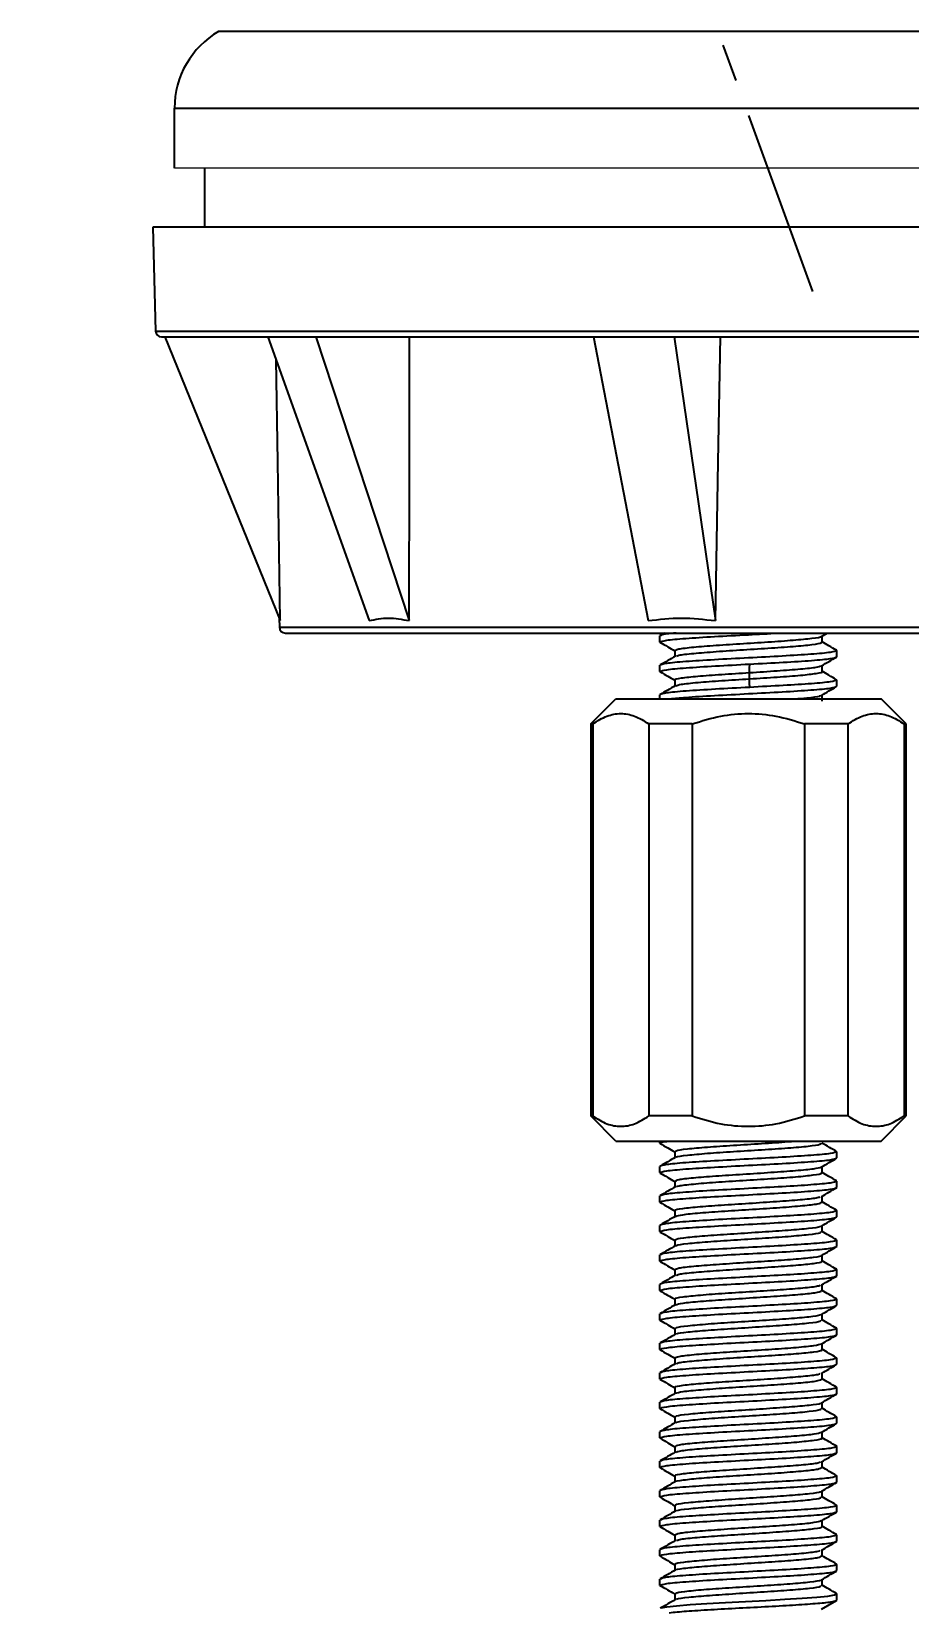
# Model space of a CAD drawing. Header units: millimetres. Extents: x 1991 to 2585, y -1131 to -711.
# Drawn here: x 2074.7 to 2104.4, y -1038 to -984.5 of the extents above; entities that cross this region are included whole.
import ezdxf

# ---------------------------------------------------------------- set-up
doc = ezdxf.new("R2010")
doc.units = ezdxf.units.MM
doc.header["$LTSCALE"] = 0.1
doc.linetypes.add('CENTERX2', pattern=[101.6, 63.5, -12.7, 12.7, -12.7])
doc.layers.get('0').update_dxf_attribs({"lineweight": 13})
doc.layers.add('CENTER', color=1, linetype='CENTERX2')
doc.layers.add('DIM', color=3, linetype='Continuous', lineweight=9)
doc.styles.get("Standard").update_dxf_attribs({"font": 'arial.ttf'})
doc.dimstyles.new('ISO-25', dxfattribs={"dimtxt": 2.5, "dimasz": 2.5, "dimexe": 1.25, "dimexo": 0.625, "dimtad": 1, "dimtxsty": 'Standard', "dimcen": 2.5, "dimadec": 0, "dimazin": 0, "dimtfac": 1, "dimtmove": 0, "dimatfit": 3, "dimfxl": 0, "dimarcsym": 0})

# ---------------------------------------------------------------- blocks, each defined once
blk = doc.blocks.new('*D85')
at = {"layer": 'Defpoints', "color": 0}
for p in [(2104.491, -856.776), (2074.662, -920.518), (2095.193, -922.856), (2101.324, -993.77), (2104.519, -1018.903)]:
    blk.add_point(p, dxfattribs=at)
at = {"layer": 'DIM', "color": 3, "linetype": 'ByBlock', "lineweight": -2}
blk.add_arc((2104.516, -1002.54), 80.227, 91.79526, 108.21451, dxfattribs=at)
at = {"layer": 'DIM', "color": 3}
for points in [[(2101.996, -921.936), (2102.009, -922.769), (2104.503, -922.313)], [(2079.576, -926.726), (2079.303, -925.939), (2077.077, -927.151)]]:
    blk.add_solid(points, dxfattribs=at)
at = {"layer": 'DIM', "color": 3, "insert": (2090.026, -920.403), "char_height": 5, "attachment_point": 5, "rotation": 10.0049}
blk.add_mtext('20°', dxfattribs=at)

msp = doc.modelspace()

# ---------------------------------------------------------------- linework, layer by layer
at = {"color": 7, "linetype": 'Continuous', "lineweight": 25}
for p, q in [((2128.017, -984.497), (2081.009, -984.497)), ((2079.514, -989.134), (2079.514, -987.092)), ((2079.514, -987.092), (2129.514, -987.092)), ((2080.526, -989.134), (2080.526, -991.134)), ((2078.78, -991.134), (2078.872, -994.657)), ((2130.575, -991.134), (2078.78, -991.134)), ((2078.872, -994.657), (2130.482, -994.657)), ((2079.073, -994.853), (2130.307, -994.853)), ((2079.179, -994.853), (2083.102, -1004.48)), ((2082.682, -994.853), (2086.119, -1004.48)), ((2084.31, -994.853), (2087.476, -1004.48)), ((2093.721, -994.853), (2095.581, -1004.48)), ((2096.463, -994.853), (2097.865, -1004.48)), ((2083.067, -1004.393), (2083.073, -1004.705)), ((2083.073, -1004.705), (2085.645, -1004.705)), ((2083.274, -1004.903), (2085.824, -1004.903)), ((2085.645, -1004.705), (2127.02, -1004.705)), ((2085.824, -1004.903), (2085.992, -1004.903)), ((2085.992, -1004.903), (2126.843, -1004.903)), ((2095.981, -1005.207), (2095.981, -1004.996)), ((2096.133, -1004.903), (2095.993, -1004.984)), ((2101.463, -1005.014), (2101.654, -1004.903)), ((2101.478, -1005.209), (2101.478, -1005.005)), ((2096.034, -1005.222), (2095.981, -1005.207)), ((2096.484, -1005.495), (2096.484, -1005.699)), ((2101.923, -1005.48), (2101.981, -1005.496)), ((2101.981, -1005.707), (2101.981, -1005.496)), ((2095.981, -1006.207), (2095.981, -1005.996)), ((2096.04, -1006.224), (2095.981, -1006.207)), ((2101.478, -1006.209), (2101.478, -1006.005)), ((2096.483, -1006.495), (2096.483, -1006.699)), ((2099.018, -1006.455), (2099.018, -1006.244)), ((2101.921, -1006.48), (2101.981, -1006.496)), ((2101.981, -1006.707), (2101.981, -1006.496)), ((2093.631, -1007.984), (2094.481, -1007.134)), ((2094.481, -1007.134), (2103.481, -1007.134)), ((2095.981, -1007.134), (2095.981, -1006.996)), ((2101.478, -1007.209), (2101.478, -1007.005)), ((2104.331, -1007.984), (2103.481, -1007.134)), ((2093.631, -1007.984), (2093.631, -1021.284)), ((2093.699, -1007.984), (2093.631, -1007.984)), ((2093.699, -1007.984), (2093.699, -1021.284)), ((2097.077, -1007.984), (2095.602, -1007.984)), ((2095.602, -1007.984), (2095.602, -1021.284)), ((2097.077, -1007.984), (2097.077, -1021.284)), ((2100.884, -1007.984), (2100.884, -1021.284)), ((2102.359, -1007.984), (2100.884, -1007.984)), ((2102.359, -1007.984), (2102.359, -1021.284)), ((2104.331, -1007.984), (2104.262, -1007.984)), ((2104.262, -1007.984), (2104.262, -1021.284)), ((2104.331, -1021.284), (2104.331, -1007.984)), ((2094.481, -1022.134), (2093.631, -1021.284)), ((2093.699, -1021.284), (2093.631, -1021.284)), ((2097.077, -1021.284), (2095.602, -1021.284)), ((2102.359, -1021.284), (2100.884, -1021.284)), ((2103.481, -1022.134), (2104.331, -1021.284)), ((2104.331, -1021.284), (2104.262, -1021.284)), ((2094.481, -1022.134), (2103.481, -1022.134)), ((2095.981, -1022.207), (2095.981, -1022.134)), ((2096.033, -1022.222), (2095.981, -1022.207)), ((2096.482, -1022.495), (2096.482, -1022.698)), ((2101.981, -1022.707), (2101.981, -1022.496)), ((2095.981, -1023.207), (2095.981, -1022.996)), ((2096.037, -1023.223), (2095.981, -1023.207)), ((2101.48, -1023.208), (2101.48, -1023.004)), ((2096.481, -1023.494), (2096.481, -1023.699)), ((2101.917, -1023.479), (2101.981, -1023.496)), ((2101.981, -1023.707), (2101.981, -1023.496)), ((2095.981, -1024.207), (2095.981, -1023.996)), ((2096.044, -1024.225), (2095.981, -1024.207)), ((2101.481, -1024.209), (2101.481, -1024.004)), ((2096.481, -1024.495), (2096.481, -1024.699)), ((2101.923, -1024.48), (2101.981, -1024.496)), ((2101.981, -1024.707), (2101.981, -1024.496)), ((2095.981, -1025.207), (2095.981, -1024.996)), ((2096.023, -1025.225), (2095.981, -1025.207)), ((2101.48, -1025.209), (2101.48, -1025.005)), ((2095.981, -1026.207), (2095.981, -1025.996)), ((2096.482, -1025.495), (2096.482, -1025.699)), ((2101.928, -1025.482), (2101.981, -1025.496)), ((2101.981, -1025.707), (2101.981, -1025.496)), ((2096.026, -1026.22), (2095.981, -1026.207)), ((2096.481, -1026.495), (2096.481, -1026.699)), ((2101.48, -1026.208), (2101.48, -1026.005)), ((2101.938, -1026.479), (2101.981, -1026.496)), ((2101.981, -1026.707), (2101.981, -1026.496)), ((2095.981, -1027.207), (2095.981, -1026.996)), ((2101.479, -1027.21), (2101.479, -1027.005)), ((2096.027, -1027.22), (2095.981, -1027.207)), ((2096.483, -1027.495), (2096.483, -1027.699)), ((2101.924, -1027.481), (2101.981, -1027.496)), ((2101.981, -1027.707), (2101.981, -1027.496)), ((2095.981, -1028.207), (2095.981, -1027.996)), ((2101.478, -1028.209), (2101.478, -1028.005)), ((2096.032, -1028.222), (2095.981, -1028.207)), ((2096.484, -1028.495), (2096.484, -1028.699)), ((2101.923, -1028.48), (2101.981, -1028.496)), ((2101.981, -1028.707), (2101.981, -1028.496)), ((2095.981, -1029.207), (2095.981, -1028.996)), ((2096.033, -1029.222), (2095.981, -1029.207)), ((2101.478, -1029.209), (2101.478, -1029.005)), ((2096.484, -1029.495), (2096.484, -1029.698)), ((2101.922, -1029.48), (2101.981, -1029.496)), ((2101.981, -1029.707), (2101.981, -1029.496)), ((2095.981, -1030.207), (2095.981, -1029.996)), ((2096.039, -1030.223), (2095.981, -1030.207)), ((2101.478, -1030.209), (2101.478, -1030.005)), ((2096.484, -1030.495), (2096.484, -1030.699)), ((2101.928, -1030.482), (2101.981, -1030.496)), ((2101.981, -1030.707), (2101.981, -1030.496)), ((2095.981, -1031.207), (2095.981, -1030.996)), ((2096.038, -1031.223), (2095.981, -1031.207)), ((2101.478, -1031.209), (2101.478, -1031.005)), ((2096.483, -1031.495), (2096.483, -1031.698)), ((2101.929, -1031.482), (2101.981, -1031.496)), ((2101.981, -1031.707), (2101.981, -1031.496)), ((2095.981, -1032.207), (2095.981, -1031.996)), ((2096.036, -1032.223), (2095.981, -1032.207)), ((2101.478, -1032.208), (2101.478, -1032.004)), ((2096.482, -1032.494), (2096.482, -1032.698)), ((2101.934, -1032.483), (2101.981, -1032.496)), ((2101.981, -1032.707), (2101.981, -1032.496)), ((2095.981, -1033.207), (2095.981, -1032.996)), ((2096.023, -1033.225), (2095.981, -1033.207)), ((2101.48, -1033.208), (2101.48, -1033.004)), ((2101.936, -1033.484), (2101.981, -1033.496)), ((2095.981, -1034.207), (2095.981, -1033.996)), ((2096.481, -1033.495), (2096.481, -1033.699)), ((2101.479, -1034.209), (2101.479, -1034.004)), ((2101.981, -1033.707), (2101.981, -1033.496)), ((2096.034, -1034.222), (2095.981, -1034.207)), ((2096.482, -1034.495), (2096.482, -1034.698)), ((2101.939, -1034.479), (2101.981, -1034.496)), ((2101.981, -1034.707), (2101.981, -1034.496)), ((2095.981, -1035.207), (2095.981, -1034.996)), ((2101.48, -1035.208), (2101.48, -1035.004)), ((2096.039, -1035.223), (2095.981, -1035.207)), ((2096.481, -1035.495), (2096.481, -1035.699)), ((2101.918, -1035.479), (2101.981, -1035.496)), ((2101.981, -1035.707), (2101.981, -1035.496)), ((2095.981, -1036.207), (2095.981, -1035.996)), ((2101.481, -1036.209), (2101.481, -1036.005)), ((2096.044, -1036.225), (2095.981, -1036.207)), ((2096.481, -1036.495), (2096.481, -1036.699)), ((2101.925, -1036.481), (2101.981, -1036.496)), ((2101.981, -1036.707), (2101.981, -1036.496)), ((2095.981, -1037.207), (2095.981, -1036.996)), ((2101.479, -1037.209), (2101.479, -1037.005)), ((2096.483, -1037.499), (2096.483, -1037.699)), ((2101.456, -1038.017), (2101.972, -1037.718)), ((2101.928, -1037.482), (2101.981, -1037.496)), ((2101.981, -1037.707), (2101.981, -1037.496))]:
    msp.add_line(p, q, dxfattribs=at)
msp.add_line((2129.514, -989.134), (2079.514, -989.134))
at = {"color": 7, "linetype": 'Continuous', "lineweight": 25, "flags": 128}
for points in [[(2087.476, -1004.48), (2087.48, -999.089), (2087.483, -994.853)], [(2097.865, -1004.48), (2097.957, -999.089), (2098.03, -994.853)], [(2083.102, -1004.48), (2083.016, -999.089), (2082.961, -995.636)], [(2099.018, -1006.243), (2099.022, -1006.098), (2099.025, -1005.954)], [(2099.025, -1006.745), (2099.022, -1006.601), (2099.018, -1006.456)], [(2096.011, -1037.981), (2096.021, -1037.97), (2096.21, -1037.933), (2096.544, -1037.897), (2097.005, -1037.861), (2097.569, -1037.824), (2098.207, -1037.788), (2098.885, -1037.751), (2099.568, -1037.715), (2100.22, -1037.678), (2100.808, -1037.642), (2101.3, -1037.605), (2101.672, -1037.569), (2101.902, -1037.533), (2101.981, -1037.496), (2101.981, -1037.496)]]:
    msp.add_lwpolyline(points, dxfattribs=at)
at = {"color": 7, "linetype": 'Continuous', "lineweight": 25}
for centre, radius, start, end in [((2082.514, -987.092), 3, 120.1069, 180), ((2079.073, -994.652), 0.201, 181.5, 270), ((2083.274, -1004.702), 0.201, 181, 270)]:
    msp.add_arc(centre, radius, start, end, dxfattribs=at)
for points, knots in [([(2086.119, -1004.48), (2086.331, -1004.436), (2086.753, -1004.35), (2087.235, -1004.436), (2087.476, -1004.48)], [0, 0, 0, 0, 0.5000002, 1, 1, 1, 1]), ([(2095.581, -1004.48), (2095.955, -1004.436), (2096.701, -1004.35), (2097.477, -1004.436), (2097.865, -1004.48)], [0, 0, 0, 0, 0.5, 1, 1, 1, 1]), ([(2096.532, -1004.903), (2096.413, -1004.913), (2096.053, -1004.944), (2096.01, -1004.975), (2095.981, -1004.996)], [0, 0, 0, 0, 0.331814, 1, 1, 1, 1]), ([(2095.981, -1005.207), (2096.026, -1005.187), (2096.116, -1005.145), (2096.81, -1005.082), (2097.799, -1005.02), (2098.941, -1004.96), (2099.655, -1004.921), (2099.988, -1004.903)], [0, 0, 0, 0, 0.205011, 0.410022, 0.615033, 0.820044, 1, 1, 1, 1]), ([(2096.512, -1005.495), (2096.521, -1005.479), (2096.54, -1005.443), (2097.007, -1005.386), (2097.748, -1005.325), (2098.686, -1005.263), (2099.659, -1005.202), (2100.544, -1005.141), (2101.164, -1005.08), (2101.473, -1005.037), (2101.451, -1005.014), (2101.449, -1005.012)], [0, 0, 0, 0, 0.099951, 0.226467, 0.353283, 0.479775, 0.606607, 0.733084, 0.859923, 0.986397, 1, 1, 1, 1]), ([(2101.981, -1005.496), (2101.936, -1005.517), (2101.845, -1005.559), (2101.152, -1005.621), (2100.16, -1005.684), (2098.981, -1005.746), (2097.801, -1005.809), (2096.81, -1005.871), (2096.116, -1005.934), (2096.026, -1005.975), (2095.981, -1005.996)], [0, 0, 0, 0, 0.125, 0.25, 0.375, 0.5, 0.625, 0.75, 0.875, 1, 1, 1, 1]), ([(2095.99, -1005.218), (2096.075, -1005.267), (2096.239, -1005.363), (2096.404, -1005.459), (2096.484, -1005.505)], [0, 0, 0, 0, 0.515851, 1, 1, 1, 1]), ([(2096.545, -1005.689), (2096.553, -1005.679), (2096.578, -1005.649), (2097.013, -1005.598), (2097.748, -1005.537), (2098.686, -1005.476), (2099.659, -1005.415), (2100.541, -1005.353), (2101.171, -1005.292), (2101.486, -1005.244), (2101.446, -1005.216), (2101.435, -1005.208)], [0, 0, 0, 0, 0.061574, 0.188588, 0.315903, 0.442892, 0.570223, 0.697199, 0.824537, 0.951509, 1, 1, 1, 1]), ([(2101.969, -1005.484), (2101.884, -1005.435), (2101.72, -1005.34), (2101.557, -1005.245), (2101.478, -1005.199)], [0, 0, 0, 0, 0.518148, 1, 1, 1, 1]), ([(2095.981, -1006.207), (2096.027, -1006.186), (2096.119, -1006.144), (2096.825, -1006.081), (2097.833, -1006.018), (2098.628, -1005.976), (2099.025, -1005.955)], [0, 0, 0, 0, 0.25, 0.5, 0.75, 1, 1, 1, 1]), ([(2096.501, -1005.688), (2096.417, -1005.738), (2096.247, -1005.836), (2096.077, -1005.935), (2095.993, -1005.984)], [0, 0, 0, 0, 0.49985, 1, 1, 1, 1]), ([(2099.018, -1006.243), (2099.338, -1006.222), (2099.98, -1006.181), (2100.779, -1006.12), (2101.324, -1006.064), (2101.4, -1006.028), (2101.434, -1006.012)], [0, 0, 0, 0, 0.264942, 0.530471, 0.795664, 1, 1, 1, 1]), ([(2099.018, -1006.455), (2099.337, -1006.435), (2099.976, -1006.394), (2100.792, -1006.333), (2101.315, -1006.271), (2101.532, -1006.23), (2101.472, -1006.208), (2101.469, -1006.207)], [0, 0, 0, 0, 0.246649, 0.493844, 0.740727, 0.987855, 1, 1, 1, 1]), ([(2099.025, -1005.955), (2099.414, -1005.934), (2100.191, -1005.893), (2101.167, -1005.831), (2101.848, -1005.769), (2101.936, -1005.728), (2101.981, -1005.707)], [0, 0, 0, 0, 0.25, 0.5, 0.75, 1, 1, 1, 1]), ([(2101.462, -1006.014), (2101.546, -1005.965), (2101.716, -1005.866), (2101.886, -1005.768), (2101.971, -1005.718)], [0, 0, 0, 0, 0.499799, 1, 1, 1, 1]), ([(2101.969, -1006.484), (2101.884, -1006.434), (2101.72, -1006.339), (2101.556, -1006.244), (2101.478, -1006.198)], [0, 0, 0, 0, 0.518349, 1, 1, 1, 1]), ([(2099.025, -1006.744), (2098.628, -1006.765), (2097.833, -1006.807), (2096.825, -1006.87), (2096.119, -1006.933), (2096.027, -1006.975), (2095.981, -1006.996)], [0, 0, 0, 0, 0.25, 0.5, 0.75, 1, 1, 1, 1]), ([(2096.499, -1006.69), (2096.414, -1006.739), (2096.244, -1006.838), (2096.075, -1006.936), (2095.99, -1006.986)], [0, 0, 0, 0, 0.4998, 1, 1, 1, 1]), ([(2095.992, -1006.22), (2096.077, -1006.269), (2096.241, -1006.364), (2096.404, -1006.459), (2096.483, -1006.505)], [0, 0, 0, 0, 0.517766, 1, 1, 1, 1]), ([(2096.322, -1007.134), (2096.482, -1007.117), (2096.837, -1007.079), (2097.81, -1007.02), (2098.978, -1006.957), (2100.161, -1006.895), (2101.151, -1006.832), (2101.845, -1006.77), (2101.936, -1006.728), (2101.981, -1006.707)], [0, 0, 0, 0, 0.121035, 0.267529, 0.414023, 0.560518, 0.707012, 0.853506, 1, 1, 1, 1]), ([(2096.502, -1006.495), (2096.495, -1006.493), (2096.438, -1006.47), (2096.672, -1006.426), (2097.224, -1006.365), (2098.056, -1006.304), (2098.697, -1006.263), (2099.018, -1006.243)], [0, 0, 0, 0, 0.030749, 0.273223, 0.515456, 0.757996, 1, 1, 1, 1]), ([(2096.519, -1006.691), (2096.563, -1006.674), (2096.659, -1006.636), (2097.237, -1006.577), (2098.054, -1006.516), (2098.697, -1006.476), (2099.018, -1006.455)], [0, 0, 0, 0, 0.222055, 0.481342, 0.740958, 1, 1, 1, 1]), ([(2101.981, -1006.496), (2101.936, -1006.517), (2101.848, -1006.558), (2101.167, -1006.62), (2100.191, -1006.682), (2099.414, -1006.723), (2099.025, -1006.744)], [0, 0, 0, 0, 0.25, 0.5, 0.75, 1, 1, 1, 1]), ([(2101.461, -1007.015), (2101.545, -1006.966), (2101.715, -1006.867), (2101.885, -1006.769), (2101.969, -1006.719)], [0, 0, 0, 0, 0.49986, 1, 1, 1, 1]), ([(2100.556, -1007.134), (2100.697, -1007.123), (2101.088, -1007.091), (2101.402, -1007.05), (2101.416, -1007.022), (2101.42, -1007.013)], [0, 0, 0, 0, 0.286524, 0.792057, 1, 1, 1, 1]), ([(2093.699, -1007.984), (2093.859, -1007.884), (2094.169, -1007.691), (2094.651, -1007.607), (2095.132, -1007.691), (2095.442, -1007.884), (2095.602, -1007.984)], [0, 0, 0, 0, 0.2583564, 0.500045, 0.741711, 1, 1, 1, 1]), ([(2097.077, -1007.984), (2097.398, -1007.884), (2098.017, -1007.691), (2098.981, -1007.607), (2099.944, -1007.691), (2100.564, -1007.884), (2100.884, -1007.984)], [0, 0, 0, 0, 0.258356, 0.500045, 0.741711, 1, 1, 1, 1]), ([(2102.359, -1007.984), (2102.519, -1007.884), (2102.829, -1007.691), (2103.311, -1007.607), (2103.793, -1007.691), (2104.102, -1007.884), (2104.262, -1007.984)], [0, 0, 0, 0, 0.258356, 0.500045, 0.741711, 1, 1, 1, 1]), ([(2093.699, -1021.284), (2093.859, -1021.384), (2094.169, -1021.578), (2094.651, -1021.661), (2095.132, -1021.578), (2095.442, -1021.384), (2095.602, -1021.284)], [0, 0, 0, 0, 0.258356, 0.500045, 0.741711, 1, 1, 1, 1]), ([(2097.077, -1021.284), (2097.398, -1021.384), (2098.017, -1021.578), (2098.981, -1021.661), (2099.944, -1021.578), (2100.564, -1021.384), (2100.884, -1021.284)], [0, 0, 0, 0, 0.258356, 0.500045, 0.741711, 1, 1, 1, 1]), ([(2102.359, -1021.284), (2102.519, -1021.384), (2102.829, -1021.578), (2103.311, -1021.661), (2103.793, -1021.578), (2104.102, -1021.384), (2104.262, -1021.284)], [0, 0, 0, 0, 0.258356, 0.500045, 0.741711, 1, 1, 1, 1]), ([(2095.981, -1022.207), (2095.997, -1022.187), (2096.016, -1022.162), (2096.283, -1022.138), (2096.322, -1022.134)], [0, 0, 0, 0, 0.851942, 1, 1, 1, 1]), ([(2095.989, -1022.218), (2096.074, -1022.268), (2096.239, -1022.363), (2096.403, -1022.458), (2096.482, -1022.504)], [0, 0, 0, 0, 0.517583, 1, 1, 1, 1]), ([(2096.526, -1022.495), (2096.519, -1022.484), (2096.497, -1022.452), (2096.876, -1022.4), (2097.551, -1022.339), (2098.465, -1022.278), (2099.43, -1022.216), (2100.18, -1022.169), (2100.481, -1022.141), (2100.558, -1022.134)], [0, 0, 0, 0, 0.093586, 0.263252, 0.432798, 0.602405, 0.772014, 0.941568, 1, 1, 1, 1]), ([(2096.533, -1022.687), (2096.532, -1022.683), (2096.527, -1022.658), (2096.886, -1022.612), (2097.551, -1022.551), (2098.464, -1022.49), (2099.44, -1022.429), (2100.352, -1022.368), (2101.058, -1022.306), (2101.454, -1022.251), (2101.444, -1022.216), (2101.44, -1022.202)], [0, 0, 0, 0, 0.028488, 0.154565, 0.280553, 0.406585, 0.53262, 0.658614, 0.784688, 0.910637, 1, 1, 1, 1]), ([(2101.983, -1022.496), (2101.899, -1022.447), (2101.73, -1022.348), (2101.561, -1022.25), (2101.476, -1022.201)], [0, 0, 0, 0, 0.5000435, 1, 1, 1, 1]), ([(2101.981, -1022.496), (2101.936, -1022.517), (2101.845, -1022.559), (2101.152, -1022.621), (2100.16, -1022.684), (2098.981, -1022.746), (2097.801, -1022.809), (2096.81, -1022.871), (2096.116, -1022.934), (2096.026, -1022.975), (2095.981, -1022.996)], [0, 0, 0, 0, 0.125, 0.25, 0.375, 0.5, 0.625, 0.75, 0.875, 1, 1, 1, 1]), ([(2095.981, -1023.207), (2096.026, -1023.187), (2096.116, -1023.145), (2096.81, -1023.082), (2097.801, -1023.02), (2098.981, -1022.957), (2100.16, -1022.895), (2101.152, -1022.832), (2101.845, -1022.77), (2101.936, -1022.728), (2101.981, -1022.707)], [0, 0, 0, 0, 0.125, 0.25, 0.375, 0.5, 0.625, 0.75, 0.875, 1, 1, 1, 1]), ([(2096.502, -1022.687), (2096.417, -1022.736), (2096.247, -1022.835), (2096.077, -1022.933), (2095.992, -1022.983)], [0, 0, 0, 0, 0.499837, 1, 1, 1, 1]), ([(2101.462, -1023.014), (2101.547, -1022.965), (2101.717, -1022.866), (2101.887, -1022.768), (2101.972, -1022.719)], [0, 0, 0, 0, 0.499782, 1, 1, 1, 1]), ([(2095.99, -1023.219), (2096.075, -1023.269), (2096.238, -1023.363), (2096.402, -1023.459), (2096.481, -1023.504)], [0, 0, 0, 0, 0.519301, 1, 1, 1, 1]), ([(2096.498, -1023.495), (2096.521, -1023.476), (2096.568, -1023.438), (2097.071, -1023.379), (2097.846, -1023.318), (2098.791, -1023.257), (2099.765, -1023.195), (2100.617, -1023.135), (2101.255, -1023.073), (2101.394, -1023.033), (2101.463, -1023.013)], [0, 0, 0, 0, 0.112119, 0.239293, 0.366164, 0.493358, 0.62021, 0.747416, 0.874259, 1, 1, 1, 1]), ([(2096.545, -1023.688), (2096.562, -1023.676), (2096.61, -1023.644), (2097.077, -1023.592), (2097.845, -1023.53), (2098.792, -1023.469), (2099.762, -1023.408), (2100.625, -1023.347), (2101.221, -1023.285), (2101.503, -1023.239), (2101.453, -1023.213), (2101.442, -1023.207)], [0, 0, 0, 0, 0.0733726, 0.2007075, 0.3277393, 0.4550947, 0.582107, 0.709474, 0.8364777, 0.9638472, 1, 1, 1, 1]), ([(2101.97, -1023.483), (2101.885, -1023.433), (2101.721, -1023.339), (2101.558, -1023.244), (2101.48, -1023.199)], [0, 0, 0, 0, 0.520792, 1, 1, 1, 1]), ([(2101.981, -1023.496), (2101.936, -1023.517), (2101.845, -1023.559), (2101.152, -1023.621), (2100.16, -1023.684), (2098.981, -1023.746), (2097.801, -1023.809), (2096.81, -1023.871), (2096.116, -1023.934), (2096.026, -1023.975), (2095.981, -1023.996)], [0, 0, 0, 0, 0.125, 0.25, 0.375, 0.5, 0.625, 0.75, 0.875, 1, 1, 1, 1]), ([(2095.981, -1024.207), (2096.026, -1024.187), (2096.116, -1024.145), (2096.81, -1024.082), (2097.801, -1024.02), (2098.981, -1023.957), (2100.16, -1023.895), (2101.152, -1023.832), (2101.845, -1023.77), (2101.936, -1023.728), (2101.981, -1023.707)], [0, 0, 0, 0, 0.125, 0.25, 0.375, 0.5, 0.625, 0.75, 0.875, 1, 1, 1, 1]), ([(2096.501, -1023.687), (2096.416, -1023.737), (2096.246, -1023.835), (2096.076, -1023.934), (2095.991, -1023.983)], [0, 0, 0, 0, 0.499803, 1, 1, 1, 1]), ([(2101.461, -1024.016), (2101.545, -1023.967), (2101.715, -1023.868), (2101.885, -1023.77), (2101.971, -1023.72)], [0, 0, 0, 0, 0.499799, 1, 1, 1, 1]), ([(2095.992, -1024.221), (2096.077, -1024.27), (2096.24, -1024.365), (2096.403, -1024.459), (2096.481, -1024.505)], [0, 0, 0, 0, 0.521289, 1, 1, 1, 1]), ([(2096.514, -1024.496), (2096.503, -1024.491), (2096.449, -1024.465), (2096.72, -1024.42), (2097.298, -1024.358), (2098.157, -1024.297), (2099.124, -1024.236), (2100.075, -1024.175), (2100.857, -1024.114), (2101.342, -1024.06), (2101.399, -1024.027), (2101.421, -1024.014)], [0, 0, 0, 0, 0.030462, 0.157703, 0.284621, 0.411841, 0.538788, 0.66598, 0.792964, 0.920121, 1, 1, 1, 1]), ([(2096.504, -1024.69), (2096.567, -1024.671), (2096.694, -1024.631), (2097.31, -1024.571), (2098.155, -1024.51), (2099.125, -1024.448), (2100.073, -1024.387), (2100.86, -1024.326), (2101.381, -1024.266), (2101.441, -1024.227), (2101.469, -1024.208)], [0, 0, 0, 0, 0.120973, 0.247584, 0.374498, 0.501138, 0.628023, 0.7547, 0.88155, 1, 1, 1, 1]), ([(2101.972, -1024.484), (2101.887, -1024.435), (2101.723, -1024.34), (2101.559, -1024.245), (2101.481, -1024.199)], [0, 0, 0, 0, 0.519526, 1, 1, 1, 1]), ([(2101.981, -1024.496), (2101.936, -1024.517), (2101.845, -1024.559), (2101.152, -1024.621), (2100.16, -1024.684), (2098.981, -1024.746), (2097.801, -1024.809), (2096.81, -1024.871), (2096.116, -1024.934), (2096.026, -1024.975), (2095.981, -1024.996)], [0, 0, 0, 0, 0.125, 0.25, 0.375, 0.5, 0.625, 0.75, 0.875, 1, 1, 1, 1]), ([(2095.981, -1025.207), (2096.026, -1025.187), (2096.116, -1025.145), (2096.81, -1025.082), (2097.801, -1025.02), (2098.981, -1024.957), (2100.16, -1024.895), (2101.152, -1024.832), (2101.845, -1024.77), (2101.936, -1024.728), (2101.981, -1024.707)], [0, 0, 0, 0, 0.125, 0.25, 0.375, 0.5, 0.625, 0.75, 0.875, 1, 1, 1, 1]), ([(2096.499, -1024.689), (2096.414, -1024.738), (2096.244, -1024.837), (2096.074, -1024.936), (2095.989, -1024.985)], [0, 0, 0, 0, 0.499784, 1, 1, 1, 1]), ([(2101.46, -1025.017), (2101.544, -1024.968), (2101.714, -1024.869), (2101.884, -1024.77), (2101.969, -1024.721)], [0, 0, 0, 0, 0.499832, 1, 1, 1, 1]), ([(2095.992, -1025.221), (2096.077, -1025.27), (2096.241, -1025.365), (2096.404, -1025.46), (2096.482, -1025.505)], [0, 0, 0, 0, 0.519996, 1, 1, 1, 1]), ([(2096.525, -1025.495), (2096.52, -1025.483), (2096.506, -1025.451), (2096.878, -1025.399), (2097.57, -1025.338), (2098.477, -1025.277), (2099.454, -1025.215), (2100.373, -1025.154), (2101.053, -1025.093), (2101.425, -1025.047), (2101.425, -1025.021), (2101.425, -1025.015)], [0, 0, 0, 0, 0.072873, 0.200385, 0.327852, 0.455409, 0.582833, 0.710427, 0.83781, 0.965437, 1, 1, 1, 1]), ([(2096.535, -1025.69), (2096.534, -1025.684), (2096.531, -1025.658), (2096.886, -1025.611), (2097.57, -1025.55), (2098.478, -1025.489), (2099.454, -1025.428), (2100.369, -1025.367), (2101.059, -1025.305), (2101.453, -1025.252), (2101.44, -1025.22), (2101.435, -1025.208)], [0, 0, 0, 0, 0.03706, 0.163838, 0.290572, 0.417394, 0.544084, 0.670945, 0.797595, 0.924487, 1, 1, 1, 1]), ([(2101.973, -1025.485), (2101.888, -1025.436), (2101.723, -1025.341), (2101.559, -1025.245), (2101.48, -1025.199)], [0, 0, 0, 0, 0.517525, 1, 1, 1, 1]), ([(2101.981, -1025.496), (2101.936, -1025.517), (2101.845, -1025.559), (2101.152, -1025.621), (2100.16, -1025.684), (2098.981, -1025.746), (2097.801, -1025.809), (2096.81, -1025.871), (2096.116, -1025.934), (2096.026, -1025.975), (2095.981, -1025.996)], [0, 0, 0, 0, 0.125, 0.25, 0.375, 0.5, 0.625, 0.75, 0.875, 1, 1, 1, 1]), ([(2095.981, -1026.207), (2096.026, -1026.187), (2096.116, -1026.145), (2096.81, -1026.082), (2097.801, -1026.02), (2098.981, -1025.957), (2100.16, -1025.895), (2101.152, -1025.832), (2101.845, -1025.77), (2101.936, -1025.728), (2101.981, -1025.707)], [0, 0, 0, 0, 0.125, 0.25, 0.375, 0.5, 0.625, 0.75, 0.875, 1, 1, 1, 1]), ([(2096.499, -1025.69), (2096.414, -1025.739), (2096.244, -1025.838), (2096.074, -1025.936), (2095.989, -1025.986)], [0, 0, 0, 0, 0.499782, 1, 1, 1, 1]), ([(2101.468, -1026.012), (2101.553, -1025.963), (2101.723, -1025.864), (2101.893, -1025.766), (2101.978, -1025.716)], [0, 0, 0, 0, 0.499846, 1, 1, 1, 1]), ([(2101.981, -1026.496), (2101.936, -1026.517), (2101.845, -1026.559), (2101.152, -1026.621), (2100.16, -1026.684), (2098.981, -1026.746), (2097.801, -1026.809), (2096.81, -1026.871), (2096.116, -1026.934), (2096.026, -1026.975), (2095.981, -1026.996)], [0, 0, 0, 0, 0.125, 0.25, 0.375, 0.5, 0.625, 0.75, 0.875, 1, 1, 1, 1]), ([(2095.983, -1026.216), (2096.068, -1026.265), (2096.234, -1026.362), (2096.4, -1026.458), (2096.481, -1026.505)], [0, 0, 0, 0, 0.511614, 1, 1, 1, 1]), ([(2096.493, -1026.496), (2096.518, -1026.477), (2096.571, -1026.438), (2097.082, -1026.378), (2097.863, -1026.317), (2098.81, -1026.256), (2099.778, -1026.195), (2100.646, -1026.133), (2101.217, -1026.072), (2101.501, -1026.031), (2101.469, -1026.01), (2101.469, -1026.01)], [0, 0, 0, 0, 0.115988, 0.242, 0.368145, 0.4942, 0.6203, 0.746402, 0.872464, 0.998605, 1, 1, 1, 1]), ([(2096.538, -1026.691), (2096.558, -1026.678), (2096.61, -1026.644), (2097.087, -1026.591), (2097.863, -1026.529), (2098.81, -1026.468), (2099.778, -1026.407), (2100.642, -1026.346), (2101.226, -1026.285), (2101.508, -1026.238), (2101.455, -1026.213), (2101.444, -1026.207)], [0, 0, 0, 0, 0.080573, 0.207109, 0.333777, 0.460356, 0.58698, 0.713606, 0.840192, 0.966858, 1, 1, 1, 1]), ([(2101.968, -1026.483), (2101.883, -1026.433), (2101.72, -1026.339), (2101.558, -1026.245), (2101.48, -1026.2)], [0, 0, 0, 0, 0.523757, 1, 1, 1, 1]), ([(2095.981, -1027.207), (2096.026, -1027.187), (2096.116, -1027.145), (2096.81, -1027.082), (2097.801, -1027.02), (2098.981, -1026.957), (2100.16, -1026.895), (2101.152, -1026.832), (2101.845, -1026.77), (2101.936, -1026.728), (2101.981, -1026.707)], [0, 0, 0, 0, 0.125, 0.25, 0.375, 0.5, 0.625, 0.75, 0.875, 1, 1, 1, 1]), ([(2096.498, -1026.69), (2096.413, -1026.739), (2096.244, -1026.837), (2096.074, -1026.936), (2095.989, -1026.985)], [0, 0, 0, 0, 0.499847, 1, 1, 1, 1]), ([(2096.516, -1027.495), (2096.506, -1027.49), (2096.455, -1027.465), (2096.723, -1027.419), (2097.316, -1027.357), (2098.172, -1027.296), (2099.142, -1027.235), (2100.093, -1027.174), (2100.867, -1027.112), (2101.359, -1027.058), (2101.41, -1027.024), (2101.431, -1027.01)], [0, 0, 0, 0, 0.0320144, 0.1581372, 0.284017, 0.4101681, 0.5360189, 0.6621902, 0.7880216, 0.9142044, 1, 1, 1, 1]), ([(2101.468, -1027.012), (2101.553, -1026.962), (2101.723, -1026.864), (2101.893, -1026.765), (2101.978, -1026.716)], [0, 0, 0, 0, 0.499842, 1, 1, 1, 1]), ([(2101.981, -1027.496), (2101.936, -1027.517), (2101.845, -1027.559), (2101.152, -1027.621), (2100.16, -1027.684), (2098.981, -1027.746), (2097.801, -1027.809), (2096.81, -1027.871), (2096.116, -1027.934), (2096.026, -1027.975), (2095.981, -1027.996)], [0, 0, 0, 0, 0.125, 0.25, 0.375, 0.5, 0.625, 0.75, 0.875, 1, 1, 1, 1]), ([(2095.985, -1027.216), (2096.07, -1027.266), (2096.236, -1027.362), (2096.402, -1027.458), (2096.483, -1027.505)], [0, 0, 0, 0, 0.5119706, 1, 1, 1, 1]), ([(2096.504, -1027.69), (2096.568, -1027.67), (2096.697, -1027.63), (2097.326, -1027.57), (2098.17, -1027.509), (2099.143, -1027.447), (2100.092, -1027.386), (2100.869, -1027.325), (2101.387, -1027.266), (2101.439, -1027.227), (2101.464, -1027.208)], [0, 0, 0, 0, 0.12277, 0.249632, 0.376767, 0.5036, 0.630756, 0.757569, 0.884736, 1, 1, 1, 1]), ([(2101.97, -1027.485), (2101.885, -1027.435), (2101.722, -1027.34), (2101.558, -1027.245), (2101.479, -1027.199)], [0, 0, 0, 0, 0.51822, 1, 1, 1, 1]), ([(2095.981, -1028.207), (2096.026, -1028.187), (2096.116, -1028.145), (2096.81, -1028.082), (2097.801, -1028.02), (2098.981, -1027.957), (2100.16, -1027.895), (2101.152, -1027.832), (2101.845, -1027.77), (2101.936, -1027.728), (2101.981, -1027.707)], [0, 0, 0, 0, 0.125, 0.25, 0.375, 0.5, 0.625, 0.75, 0.875, 1, 1, 1, 1]), ([(2096.501, -1027.689), (2096.416, -1027.738), (2096.247, -1027.836), (2096.077, -1027.935), (2095.992, -1027.984)], [0, 0, 0, 0, 0.499859, 1, 1, 1, 1]), ([(2096.525, -1028.495), (2096.52, -1028.483), (2096.507, -1028.451), (2096.891, -1028.398), (2097.584, -1028.337), (2098.495, -1028.275), (2099.472, -1028.214), (2100.388, -1028.153), (2101.064, -1028.092), (2101.435, -1028.045), (2101.43, -1028.018), (2101.429, -1028.011)], [0, 0, 0, 0, 0.074998, 0.201274, 0.32789, 0.454185, 0.580782, 0.707105, 0.833673, 0.960034, 1, 1, 1, 1]), ([(2101.465, -1028.013), (2101.55, -1027.964), (2101.72, -1027.865), (2101.889, -1027.766), (2101.974, -1027.717)], [0, 0, 0, 0, 0.499827, 1, 1, 1, 1]), ([(2101.981, -1028.496), (2101.936, -1028.517), (2101.845, -1028.559), (2101.152, -1028.621), (2100.16, -1028.684), (2098.981, -1028.746), (2097.801, -1028.809), (2096.81, -1028.871), (2096.116, -1028.934), (2096.026, -1028.975), (2095.981, -1028.996)], [0, 0, 0, 0, 0.125, 0.25, 0.375, 0.5, 0.625, 0.75, 0.875, 1, 1, 1, 1]), ([(2095.989, -1028.218), (2096.074, -1028.267), (2096.239, -1028.363), (2096.404, -1028.459), (2096.484, -1028.505)], [0, 0, 0, 0, 0.514782, 1, 1, 1, 1]), ([(2096.537, -1028.689), (2096.537, -1028.683), (2096.535, -1028.657), (2096.899, -1028.61), (2097.583, -1028.549), (2098.496, -1028.488), (2099.472, -1028.427), (2100.385, -1028.365), (2101.069, -1028.304), (2101.457, -1028.252), (2101.44, -1028.219), (2101.434, -1028.208)], [0, 0, 0, 0, 0.037224, 0.164075, 0.291268, 0.418137, 0.54531, 0.672209, 0.799353, 0.926289, 1, 1, 1, 1]), ([(2101.969, -1028.484), (2101.884, -1028.435), (2101.72, -1028.34), (2101.557, -1028.245), (2101.478, -1028.199)], [0, 0, 0, 0, 0.518179, 1, 1, 1, 1]), ([(2095.981, -1029.207), (2096.026, -1029.187), (2096.116, -1029.145), (2096.81, -1029.082), (2097.801, -1029.02), (2098.981, -1028.957), (2100.16, -1028.895), (2101.152, -1028.832), (2101.845, -1028.77), (2101.936, -1028.728), (2101.981, -1028.707)], [0, 0, 0, 0, 0.125, 0.25, 0.375, 0.5, 0.625, 0.75, 0.875, 1, 1, 1, 1]), ([(2096.501, -1028.689), (2096.416, -1028.738), (2096.247, -1028.837), (2096.077, -1028.935), (2095.992, -1028.984)], [0, 0, 0, 0, 0.499853, 1, 1, 1, 1]), ([(2096.494, -1029.495), (2096.519, -1029.476), (2096.569, -1029.437), (2097.098, -1029.377), (2097.874, -1029.316), (2098.826, -1029.255), (2099.799, -1029.194), (2100.641, -1029.132), (2101.271, -1029.072), (2101.399, -1029.031), (2101.462, -1029.012)], [0, 0, 0, 0, 0.117051, 0.243686, 0.370319, 0.496908, 0.623585, 0.75013, 0.876845, 1, 1, 1, 1]), ([(2096.542, -1029.689), (2096.562, -1029.676), (2096.612, -1029.643), (2097.104, -1029.589), (2097.873, -1029.528), (2098.827, -1029.467), (2099.795, -1029.406), (2100.65, -1029.345), (2101.239, -1029.284), (2101.506, -1029.238), (2101.455, -1029.213), (2101.445, -1029.208)], [0, 0, 0, 0, 0.079336, 0.206556, 0.333773, 0.460946, 0.588209, 0.715338, 0.842639, 0.969728, 1, 1, 1, 1]), ([(2101.462, -1029.014), (2101.547, -1028.965), (2101.717, -1028.866), (2101.887, -1028.767), (2101.972, -1028.718)], [0, 0, 0, 0, 0.499809, 1, 1, 1, 1]), ([(2101.969, -1029.484), (2101.884, -1029.435), (2101.72, -1029.34), (2101.556, -1029.244), (2101.478, -1029.198)], [0, 0, 0, 0, 0.51782, 1, 1, 1, 1]), ([(2101.981, -1029.496), (2101.936, -1029.517), (2101.845, -1029.559), (2101.152, -1029.621), (2100.16, -1029.684), (2098.981, -1029.746), (2097.801, -1029.809), (2096.81, -1029.871), (2096.116, -1029.934), (2096.026, -1029.975), (2095.981, -1029.996)], [0, 0, 0, 0, 0.125, 0.25, 0.375, 0.5, 0.625, 0.75, 0.875, 1, 1, 1, 1]), ([(2095.981, -1030.207), (2096.026, -1030.187), (2096.116, -1030.145), (2096.81, -1030.082), (2097.801, -1030.02), (2098.981, -1029.957), (2100.16, -1029.895), (2101.152, -1029.832), (2101.845, -1029.77), (2101.936, -1029.728), (2101.981, -1029.707)], [0, 0, 0, 0, 0.125, 0.25, 0.375, 0.5, 0.625, 0.75, 0.875, 1, 1, 1, 1]), ([(2095.99, -1029.218), (2096.075, -1029.267), (2096.239, -1029.363), (2096.404, -1029.459), (2096.484, -1029.505)], [0, 0, 0, 0, 0.516333, 1, 1, 1, 1]), ([(2096.501, -1029.688), (2096.416, -1029.737), (2096.247, -1029.836), (2096.077, -1029.934), (2095.992, -1029.984)], [0, 0, 0, 0, 0.499854, 1, 1, 1, 1]), ([(2101.46, -1030.016), (2101.545, -1029.966), (2101.715, -1029.868), (2101.884, -1029.769), (2101.969, -1029.72)], [0, 0, 0, 0, 0.499855, 1, 1, 1, 1]), ([(2095.992, -1030.219), (2096.077, -1030.269), (2096.241, -1030.364), (2096.405, -1030.459), (2096.484, -1030.505)], [0, 0, 0, 0, 0.517548, 1, 1, 1, 1]), ([(2096.517, -1030.495), (2096.507, -1030.489), (2096.457, -1030.464), (2096.732, -1030.417), (2097.33, -1030.356), (2098.189, -1030.295), (2099.16, -1030.234), (2100.112, -1030.173), (2100.875, -1030.111), (2101.358, -1030.058), (2101.403, -1030.026), (2101.42, -1030.014)], [0, 0, 0, 0, 0.0336388, 0.1607046, 0.2879816, 0.4150874, 0.5423264, 0.6694758, 0.7966698, 0.9238662, 1, 1, 1, 1]), ([(2096.498, -1030.691), (2096.565, -1030.67), (2096.7, -1030.63), (2097.34, -1030.569), (2098.187, -1030.507), (2099.161, -1030.446), (2100.109, -1030.385), (2100.878, -1030.324), (2101.396, -1030.265), (2101.44, -1030.226), (2101.461, -1030.208)], [0, 0, 0, 0, 0.1258754, 0.2526635, 0.3792811, 0.5060315, 0.6326926, 0.7593983, 0.8861063, 1, 1, 1, 1]), ([(2101.971, -1030.486), (2101.887, -1030.436), (2101.722, -1030.341), (2101.557, -1030.245), (2101.478, -1030.199)], [0, 0, 0, 0, 0.516189, 1, 1, 1, 1]), ([(2101.981, -1030.496), (2101.936, -1030.517), (2101.845, -1030.559), (2101.152, -1030.621), (2100.16, -1030.684), (2098.981, -1030.746), (2097.801, -1030.809), (2096.81, -1030.871), (2096.116, -1030.934), (2096.026, -1030.975), (2095.981, -1030.996)], [0, 0, 0, 0, 0.125, 0.25, 0.375, 0.5, 0.625, 0.75, 0.875, 1, 1, 1, 1]), ([(2095.981, -1031.207), (2096.026, -1031.187), (2096.116, -1031.145), (2096.81, -1031.082), (2097.801, -1031.02), (2098.981, -1030.957), (2100.16, -1030.895), (2101.152, -1030.832), (2101.845, -1030.77), (2101.936, -1030.728), (2101.981, -1030.707)], [0, 0, 0, 0, 0.125, 0.25, 0.375, 0.5, 0.625, 0.75, 0.875, 1, 1, 1, 1]), ([(2096.499, -1030.69), (2096.414, -1030.739), (2096.244, -1030.838), (2096.074, -1030.936), (2095.99, -1030.986)], [0, 0, 0, 0, 0.499807, 1, 1, 1, 1]), ([(2101.461, -1031.015), (2101.545, -1030.966), (2101.715, -1030.867), (2101.884, -1030.768), (2101.969, -1030.719)], [0, 0, 0, 0, 0.4998572, 1, 1, 1, 1]), ([(2095.992, -1031.219), (2096.077, -1031.268), (2096.241, -1031.364), (2096.404, -1031.459), (2096.483, -1031.505)], [0, 0, 0, 0, 0.517764, 1, 1, 1, 1]), ([(2096.525, -1031.495), (2096.52, -1031.483), (2096.507, -1031.45), (2096.905, -1031.397), (2097.597, -1031.336), (2098.514, -1031.274), (2099.49, -1031.213), (2100.4, -1031.152), (2101.078, -1031.091), (2101.434, -1031.044), (2101.429, -1031.019), (2101.428, -1031.013)], [0, 0, 0, 0, 0.077006, 0.203902, 0.331006, 0.457865, 0.584998, 0.711827, 0.83898, 0.96579, 1, 1, 1, 1]), ([(2096.536, -1031.691), (2096.536, -1031.684), (2096.533, -1031.657), (2096.912, -1031.609), (2097.596, -1031.548), (2098.515, -1031.487), (2099.491, -1031.426), (2100.397, -1031.364), (2101.083, -1031.303), (2101.457, -1031.251), (2101.44, -1031.219), (2101.433, -1031.207)], [0, 0, 0, 0, 0.043407, 0.169759, 0.296319, 0.422634, 0.549222, 0.675508, 0.802116, 0.928383, 1, 1, 1, 1]), ([(2101.973, -1031.486), (2101.888, -1031.437), (2101.723, -1031.341), (2101.558, -1031.245), (2101.478, -1031.198)], [0, 0, 0, 0, 0.514673, 1, 1, 1, 1]), ([(2101.981, -1031.496), (2101.936, -1031.517), (2101.845, -1031.559), (2101.152, -1031.621), (2100.16, -1031.684), (2098.981, -1031.746), (2097.801, -1031.809), (2096.81, -1031.871), (2096.116, -1031.934), (2096.026, -1031.975), (2095.981, -1031.996)], [0, 0, 0, 0, 0.125, 0.25, 0.375, 0.5, 0.625, 0.75, 0.875, 1, 1, 1, 1]), ([(2095.981, -1032.207), (2096.026, -1032.187), (2096.116, -1032.145), (2096.81, -1032.082), (2097.801, -1032.02), (2098.981, -1031.957), (2100.16, -1031.895), (2101.152, -1031.832), (2101.845, -1031.77), (2101.936, -1031.728), (2101.981, -1031.707)], [0, 0, 0, 0, 0.125, 0.25, 0.375, 0.5, 0.625, 0.75, 0.875, 1, 1, 1, 1]), ([(2096.496, -1031.691), (2096.412, -1031.74), (2096.242, -1031.839), (2096.072, -1031.937), (2095.987, -1031.987)], [0, 0, 0, 0, 0.499829, 1, 1, 1, 1]), ([(2101.461, -1032.015), (2101.546, -1031.965), (2101.715, -1031.867), (2101.885, -1031.768), (2101.969, -1031.719)], [0, 0, 0, 0, 0.499861, 1, 1, 1, 1]), ([(2095.991, -1032.219), (2096.076, -1032.268), (2096.239, -1032.363), (2096.403, -1032.458), (2096.482, -1032.504)], [0, 0, 0, 0, 0.517834, 1, 1, 1, 1]), ([(2096.492, -1032.494), (2096.52, -1032.475), (2096.578, -1032.436), (2097.108, -1032.376), (2097.892, -1032.315), (2098.843, -1032.254), (2099.816, -1032.192), (2100.655, -1032.131), (2101.274, -1032.071), (2101.396, -1032.031), (2101.456, -1032.012)], [0, 0, 0, 0, 0.1184274, 0.2455581, 0.3723347, 0.4994535, 0.6262496, 0.753348, 0.880173, 1, 1, 1, 1]), ([(2096.53, -1032.693), (2096.554, -1032.678), (2096.61, -1032.644), (2097.113, -1032.588), (2097.892, -1032.527), (2098.845, -1032.466), (2099.812, -1032.405), (2100.664, -1032.344), (2101.247, -1032.282), (2101.508, -1032.237), (2101.456, -1032.212), (2101.446, -1032.207)], [0, 0, 0, 0, 0.0891276, 0.2152976, 0.3411162, 0.4672746, 0.5931125, 0.7192506, 0.8451175, 0.9712273, 1, 1, 1, 1]), ([(2101.976, -1032.487), (2101.891, -1032.438), (2101.725, -1032.342), (2101.559, -1032.245), (2101.478, -1032.198)], [0, 0, 0, 0, 0.511904, 1, 1, 1, 1]), ([(2101.981, -1032.496), (2101.936, -1032.517), (2101.845, -1032.559), (2101.152, -1032.621), (2100.16, -1032.684), (2098.981, -1032.746), (2097.801, -1032.809), (2096.81, -1032.871), (2096.116, -1032.934), (2096.026, -1032.975), (2095.981, -1032.996)], [0, 0, 0, 0, 0.125, 0.25, 0.375, 0.5, 0.625, 0.75, 0.875, 1, 1, 1, 1]), ([(2095.981, -1033.207), (2096.026, -1033.187), (2096.116, -1033.145), (2096.81, -1033.082), (2097.801, -1033.02), (2098.981, -1032.957), (2100.16, -1032.895), (2101.152, -1032.832), (2101.845, -1032.77), (2101.936, -1032.728), (2101.981, -1032.707)], [0, 0, 0, 0, 0.125, 0.25, 0.375, 0.5, 0.625, 0.75, 0.875, 1, 1, 1, 1]), ([(2096.493, -1032.692), (2096.408, -1032.741), (2096.238, -1032.84), (2096.069, -1032.938), (2095.984, -1032.988)], [0, 0, 0, 0, 0.499844, 1, 1, 1, 1]), ([(2101.463, -1033.014), (2101.548, -1032.965), (2101.718, -1032.866), (2101.887, -1032.768), (2101.972, -1032.718)], [0, 0, 0, 0, 0.4998449, 1, 1, 1, 1]), ([(2095.994, -1033.221), (2096.079, -1033.271), (2096.241, -1033.365), (2096.404, -1033.459), (2096.481, -1033.504)], [0, 0, 0, 0, 0.524401, 1, 1, 1, 1]), ([(2096.498, -1033.692), (2096.497, -1033.691), (2096.467, -1033.67), (2096.757, -1033.629), (2097.336, -1033.568), (2098.208, -1033.506), (2099.176, -1033.445), (2100.121, -1033.384), (2100.895, -1033.323), (2101.394, -1033.264), (2101.441, -1033.225), (2101.463, -1033.207)], [0, 0, 0, 0, 0.004248, 0.130436, 0.256544, 0.382692, 0.508838, 0.63494, 0.761131, 0.88719, 1, 1, 1, 1]), ([(2096.517, -1033.495), (2096.506, -1033.489), (2096.455, -1033.463), (2096.745, -1033.416), (2097.337, -1033.355), (2098.207, -1033.294), (2099.176, -1033.233), (2100.122, -1033.172), (2100.892, -1033.11), (2101.36, -1033.057), (2101.406, -1033.024), (2101.424, -1033.012)], [0, 0, 0, 0, 0.036383, 0.163017, 0.28957, 0.416164, 0.542755, 0.669302, 0.795938, 0.922441, 1, 1, 1, 1]), ([(2101.978, -1033.488), (2101.893, -1033.438), (2101.727, -1033.342), (2101.561, -1033.246), (2101.48, -1033.199)], [0, 0, 0, 0, 0.51156, 1, 1, 1, 1]), ([(2101.981, -1033.496), (2101.936, -1033.517), (2101.845, -1033.559), (2101.152, -1033.621), (2100.16, -1033.684), (2098.981, -1033.746), (2097.801, -1033.809), (2096.81, -1033.871), (2096.116, -1033.934), (2096.026, -1033.975), (2095.981, -1033.996)], [0, 0, 0, 0, 0.125, 0.25, 0.375, 0.5, 0.625, 0.75, 0.875, 1, 1, 1, 1]), ([(2095.981, -1034.207), (2096.026, -1034.187), (2096.116, -1034.145), (2096.81, -1034.082), (2097.801, -1034.02), (2098.981, -1033.957), (2100.16, -1033.895), (2101.152, -1033.832), (2101.845, -1033.77), (2101.936, -1033.728), (2101.981, -1033.707)], [0, 0, 0, 0, 0.125, 0.25, 0.375, 0.5, 0.625, 0.75, 0.875, 1, 1, 1, 1]), ([(2096.493, -1033.692), (2096.408, -1033.741), (2096.238, -1033.839), (2096.069, -1033.938), (2095.984, -1033.987)], [0, 0, 0, 0, 0.499848, 1, 1, 1, 1]), ([(2096.524, -1034.495), (2096.52, -1034.482), (2096.511, -1034.449), (2096.915, -1034.396), (2097.612, -1034.334), (2098.532, -1034.273), (2099.509, -1034.212), (2100.414, -1034.151), (2101.09, -1034.09), (2101.437, -1034.043), (2101.431, -1034.018), (2101.43, -1034.012)], [0, 0, 0, 0, 0.0787033, 0.2056482, 0.3323504, 0.4592633, 0.5860056, 0.7128807, 0.8396663, 0.9664965, 1, 1, 1, 1]), ([(2101.462, -1034.014), (2101.547, -1033.965), (2101.717, -1033.866), (2101.887, -1033.767), (2101.972, -1033.718)], [0, 0, 0, 0, 0.499784, 1, 1, 1, 1]), ([(2101.981, -1034.496), (2101.936, -1034.517), (2101.845, -1034.559), (2101.152, -1034.621), (2100.16, -1034.684), (2098.981, -1034.746), (2097.801, -1034.809), (2096.81, -1034.871), (2096.116, -1034.934), (2096.026, -1034.975), (2095.981, -1034.996)], [0, 0, 0, 0, 0.125, 0.25, 0.375, 0.5, 0.625, 0.75, 0.875, 1, 1, 1, 1]), ([(2095.989, -1034.218), (2096.074, -1034.268), (2096.238, -1034.363), (2096.402, -1034.458), (2096.482, -1034.504)], [0, 0, 0, 0, 0.517774, 1, 1, 1, 1]), ([(2096.54, -1034.687), (2096.541, -1034.681), (2096.544, -1034.655), (2096.923, -1034.608), (2097.611, -1034.547), (2098.533, -1034.486), (2099.509, -1034.424), (2100.411, -1034.363), (2101.096, -1034.302), (2101.458, -1034.25), (2101.44, -1034.219), (2101.434, -1034.207)], [0, 0, 0, 0, 0.037928, 0.165545, 0.292917, 0.420501, 0.547913, 0.675459, 0.802916, 0.930417, 1, 1, 1, 1]), ([(2101.969, -1034.483), (2101.884, -1034.433), (2101.721, -1034.339), (2101.557, -1034.244), (2101.479, -1034.198)], [0, 0, 0, 0, 0.519941, 1, 1, 1, 1]), ([(2095.981, -1035.207), (2096.026, -1035.187), (2096.116, -1035.145), (2096.81, -1035.082), (2097.801, -1035.02), (2098.981, -1034.957), (2100.16, -1034.895), (2101.152, -1034.832), (2101.845, -1034.77), (2101.936, -1034.728), (2101.981, -1034.707)], [0, 0, 0, 0, 0.125, 0.25, 0.375, 0.5, 0.625, 0.75, 0.875, 1, 1, 1, 1]), ([(2096.502, -1034.687), (2096.417, -1034.736), (2096.247, -1034.835), (2096.077, -1034.933), (2095.992, -1034.983)], [0, 0, 0, 0, 0.499834, 1, 1, 1, 1]), ([(2096.486, -1035.495), (2096.518, -1035.475), (2096.584, -1035.435), (2097.117, -1035.375), (2097.91, -1035.314), (2098.861, -1035.253), (2099.831, -1035.191), (2100.672, -1035.13), (2101.275, -1035.07), (2101.396, -1035.031), (2101.454, -1035.012)], [0, 0, 0, 0, 0.1217, 0.248605, 0.375337, 0.502277, 0.628973, 0.755941, 0.882607, 1, 1, 1, 1]), ([(2101.462, -1035.015), (2101.547, -1034.965), (2101.717, -1034.867), (2101.887, -1034.768), (2101.972, -1034.719)], [0, 0, 0, 0, 0.499783, 1, 1, 1, 1]), ([(2101.981, -1035.496), (2101.936, -1035.517), (2101.845, -1035.559), (2101.152, -1035.621), (2100.16, -1035.684), (2098.981, -1035.746), (2097.801, -1035.809), (2096.81, -1035.871), (2096.116, -1035.934), (2096.026, -1035.975), (2095.981, -1035.996)], [0, 0, 0, 0, 0.125, 0.25, 0.375, 0.5, 0.625, 0.75, 0.875, 1, 1, 1, 1]), ([(2095.99, -1035.22), (2096.075, -1035.269), (2096.239, -1035.364), (2096.402, -1035.459), (2096.481, -1035.504)], [0, 0, 0, 0, 0.519846, 1, 1, 1, 1]), ([(2096.54, -1035.689), (2096.565, -1035.675), (2096.628, -1035.641), (2097.123, -1035.587), (2097.91, -1035.526), (2098.863, -1035.465), (2099.828, -1035.404), (2100.681, -1035.343), (2101.25, -1035.281), (2101.514, -1035.236), (2101.458, -1035.211), (2101.448, -1035.207)], [0, 0, 0, 0, 0.083379, 0.210499, 0.337446, 0.464602, 0.591512, 0.718696, 0.845577, 0.972781, 1, 1, 1, 1]), ([(2101.97, -1035.483), (2101.885, -1035.433), (2101.722, -1035.339), (2101.558, -1035.244), (2101.48, -1035.199)], [0, 0, 0, 0, 0.521006, 1, 1, 1, 1]), ([(2095.981, -1036.207), (2096.026, -1036.187), (2096.116, -1036.145), (2096.81, -1036.082), (2097.801, -1036.02), (2098.981, -1035.957), (2100.16, -1035.895), (2101.152, -1035.832), (2101.845, -1035.77), (2101.936, -1035.728), (2101.981, -1035.707)], [0, 0, 0, 0, 0.125, 0.25, 0.375, 0.5, 0.625, 0.75, 0.875, 1, 1, 1, 1]), ([(2096.5, -1035.688), (2096.416, -1035.737), (2096.246, -1035.836), (2096.076, -1035.934), (2095.99, -1035.984)], [0, 0, 0, 0, 0.499797, 1, 1, 1, 1]), ([(2096.52, -1036.495), (2096.508, -1036.489), (2096.46, -1036.462), (2096.749, -1036.415), (2097.354, -1036.354), (2098.223, -1036.293), (2099.195, -1036.232), (2100.139, -1036.171), (2100.902, -1036.109), (2101.36, -1036.057), (2101.402, -1036.026), (2101.417, -1036.014)], [0, 0, 0, 0, 0.039375, 0.16678, 0.29382, 0.421223, 0.548271, 0.675663, 0.80273, 0.930101, 1, 1, 1, 1]), ([(2101.46, -1036.016), (2101.545, -1035.967), (2101.715, -1035.868), (2101.885, -1035.77), (2101.97, -1035.721)], [0, 0, 0, 0, 0.499805, 1, 1, 1, 1]), ([(2101.981, -1036.496), (2101.936, -1036.517), (2101.845, -1036.559), (2101.152, -1036.621), (2100.16, -1036.684), (2098.981, -1036.746), (2097.801, -1036.809), (2096.81, -1036.871), (2096.116, -1036.934), (2096.026, -1036.975), (2095.981, -1036.996)], [0, 0, 0, 0, 0.125, 0.25, 0.375, 0.5, 0.625, 0.75, 0.875, 1, 1, 1, 1]), ([(2096.499, -1036.689), (2096.414, -1036.739), (2096.244, -1036.837), (2096.074, -1036.936), (2095.989, -1036.985)], [0, 0, 0, 0, 0.499781, 1, 1, 1, 1]), ([(2095.992, -1036.221), (2096.077, -1036.27), (2096.24, -1036.365), (2096.403, -1036.46), (2096.481, -1036.505)], [0, 0, 0, 0, 0.521039, 1, 1, 1, 1]), ([(2096.5, -1036.69), (2096.5, -1036.69), (2096.475, -1036.669), (2096.762, -1036.628), (2097.353, -1036.566), (2098.224, -1036.505), (2099.195, -1036.444), (2100.137, -1036.383), (2100.905, -1036.322), (2101.397, -1036.263), (2101.438, -1036.225), (2101.458, -1036.208)], [0, 0, 0, 0, 0.0018826, 0.129072, 0.2558961, 0.3830829, 0.5099156, 0.6370908, 0.763943, 0.8910977, 1, 1, 1, 1]), ([(2101.972, -1036.485), (2101.887, -1036.435), (2101.723, -1036.34), (2101.559, -1036.245), (2101.481, -1036.199)], [0, 0, 0, 0, 0.519008, 1, 1, 1, 1]), ([(2095.978, -1037.207), (2096.062, -1037.256), (2096.231, -1037.355), (2096.4, -1037.453), (2096.485, -1037.502)], [0, 0, 0, 0, 0.500044, 1, 1, 1, 1]), ([(2095.981, -1037.207), (2096.026, -1037.187), (2096.116, -1037.145), (2096.81, -1037.082), (2097.801, -1037.02), (2098.981, -1036.957), (2100.16, -1036.895), (2101.152, -1036.832), (2101.845, -1036.77), (2101.936, -1036.728), (2101.981, -1036.707)], [0, 0, 0, 0, 0.125, 0.25, 0.375, 0.5, 0.625, 0.75, 0.875, 1, 1, 1, 1]), ([(2096.518, -1037.5), (2096.516, -1037.485), (2096.511, -1037.45), (2096.917, -1037.395), (2097.63, -1037.333), (2098.546, -1037.272), (2099.523, -1037.211), (2100.433, -1037.15), (2101.09, -1037.089), (2101.442, -1037.044), (2101.434, -1037.019), (2101.433, -1037.015)], [0, 0, 0, 0, 0.091294, 0.217434, 0.343699, 0.469884, 0.59611, 0.722332, 0.848511, 0.974779, 1, 1, 1, 1]), ([(2096.54, -1037.69), (2096.541, -1037.683), (2096.547, -1037.655), (2096.925, -1037.607), (2097.629, -1037.546), (2098.547, -1037.485), (2099.523, -1037.423), (2100.429, -1037.362), (2101.097, -1037.301), (2101.466, -1037.249), (2101.442, -1037.218), (2101.433, -1037.207)], [0, 0, 0, 0, 0.04598, 0.1726587, 0.2994634, 0.4261874, 0.5529522, 0.6797147, 0.8064327, 0.93324, 1, 1, 1, 1]), ([(2101.46, -1037.017), (2101.544, -1036.968), (2101.714, -1036.869), (2101.884, -1036.77), (2101.969, -1036.721)], [0, 0, 0, 0, 0.499841, 1, 1, 1, 1]), ([(2101.972, -1037.486), (2101.887, -1037.436), (2101.723, -1037.341), (2101.559, -1037.245), (2101.479, -1037.199)], [0, 0, 0, 0, 0.517355, 1, 1, 1, 1]), ([(2096.499, -1037.69), (2096.415, -1037.739), (2096.246, -1037.837), (2096.076, -1037.935), (2095.992, -1037.985)], [0, 0, 0, 0, 0.499902, 1, 1, 1, 1]), ([(2096.294, -1038.134), (2096.472, -1038.116), (2096.829, -1038.081), (2097.683, -1038.027), (2098.661, -1037.974), (2099.679, -1037.921), (2100.62, -1037.867), (2101.372, -1037.814), (2101.882, -1037.761), (2101.948, -1037.725), (2101.981, -1037.707)], [0, 0, 0, 0, 0.125, 0.25, 0.375, 0.5, 0.625, 0.75, 0.875, 1, 1, 1, 1])]:
    msp.add_open_spline(points, degree=3, knots=knots, dxfattribs=at)
at = {"layer": 'CENTER'}
msp.add_line((2074.662, -920.518), (2101.324, -993.77), dxfattribs=at)

# ---------------------------------------------------------------- dimensions: what is measured, and where the dimension line sits
at = {"layer": 'DIM', "color": 7}
dim = msp.add_angular_dim_2l(base=(2095.193, -922.856), line1=((2104.519, -1018.903), (2104.491, -856.776)), line2=((2074.662, -920.518), (2101.324, -993.77)), dimstyle='ISO-25', override={"dimtxt": 5, "dimdec": 1, "dimcen": 5, "dimclrd": 3, "dimclre": 3, "dimclrt": 3, "dimtdec": 1, "dimfxl": 1.25, "dimtfill": 1, "dimarcsym": 1}, dxfattribs=at)
dim.commit()
dim.dimension.update_dxf_attribs({"geometry": '*D85', "text_midpoint": (2090.026, -920.403)})

doc.saveas('drawing.dxf')
